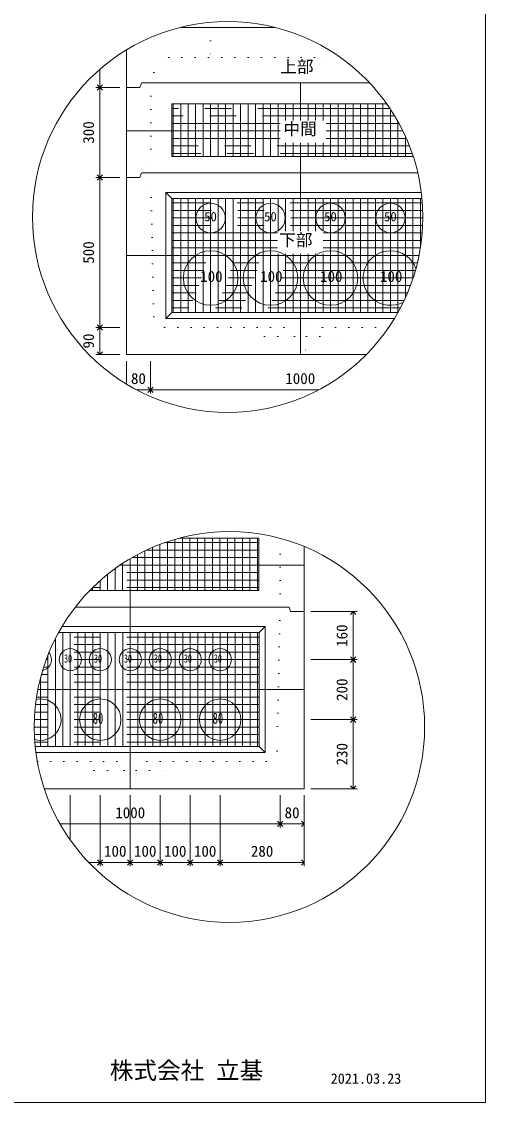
# Model space of a CAD drawing. Units: millimetres, scale not verified. Extents: x -4890 to 18490, y -2295 to 2295.
# Drawn here: x -2944 to -1830, y -1980 to 613 of the extents above; entities that cross this region are included whole.
import ezdxf
from ezdxf.enums import TextEntityAlignment as Align

# ---------------------------------------------------------------- set-up
doc = ezdxf.new("R2010")
doc.units = ezdxf.units.MM
doc.header["$LTSCALE"] = 10
for name, pattern in [('DASHED1', [1.8, 1.2, -0.6]), ('USER2', [50.8, 31.75, -6.35, 6.35, -6.35]), ('USER5', [3.185, 0.01, -3.175])]:
    doc.linetypes.add(name, pattern=pattern)
for name, color, linetype, lineweight in [('0-2_waku', 7, 'Continuous', 18), ('0-3_gaikei', 7, 'Continuous', 18), ('0-4_kakure', 7, 'DASHED1', 5), ('0-5_sunpou', 7, 'Continuous', 5), ('0-7_hole', 7, 'Continuous', 18), ('0-8_uchigawa', 6, 'Continuous', 18), ('0-D_文字１', 7, 'Continuous', 18), ('0-E_コア部分\u3000寸法補助線3', 150, 'USER2', 18), ('0-F_コア部分\u3000寸法補助線2', 150, 'USER2', 18), ('1-0_コア部分\u3000中心補助線', 1, 'Continuous', 18), ('1-1_コア部分\u3000寸法補助線', 7, 'USER2', 5), ('1-2_uchigawa2', 6, 'USER2', 18)]:
    doc.layers.add(name, color=color, linetype=linetype, lineweight=lineweight)
doc.styles.add('ＭＳ ゴシック', font='')
doc.styles.get('ＭＳ ゴシック').set_extended_font_data('MS Gothic')

# ---------------------------------------------------------------- blocks, each defined once
blk = doc.blocks.new('_Open90')
at = {"layer": '0-5_sunpou'}
blk.add_line((0, 0), (-1, 0), dxfattribs=at)
blk.add_lwpolyline([(-0.5, 0.5), (0, 0), (-0.5, -0.5)], dxfattribs=at)

msp = doc.modelspace()

# ---------------------------------------------------------------- linework, layer by layer
at = {"layer": '0-2_waku'}
for p in [(-1830, 2294.79), (-4890, -1980.21), (-4890, -1980.21), (-4890, -1980.21), (-4890, -1980.21)]:
    msp.add_line(p, (-1830, -1980.21), dxfattribs=at)
at = {"layer": '0-3_gaikei'}
for p, q in [((-2562.74, 599.15), (-2508.7, 599.15)), ((-2562.74, 599.15), (-2508.7, 599.15)), ((-2562.74, 599.15), (-2508.7, 599.15)), ((-2335.65, 599.15), (-2562.74, 599.15)), ((-2562.7, 599.15), (-2335.65, 599.15)), ((-2562.7, 599.15), (-2335.65, 599.15)), ((-2692.3, 455.15), (-2692.3, 545.16)), ((-2692.3, 455.15), (-2692.3, -185.65)), ((-2659.9, 455.15), (-2692.3, 455.15)), ((-2659.9, 455.15), (-2692.3, 455.15)), ((-2656.3, 465.95), (-2659.9, 455.15)), ((-2274.09, 465.95), (-2655.69, 465.95)), ((-2108.11, 465.95), (-2274.7, 465.95)), ((-2659.9, 239.15), (-2692.3, 239.15)), ((-2659.9, 239.15), (-2692.3, 239.15)), ((-2656.3, 249.95), (-2659.9, 239.15)), ((-2274.09, 249.95), (-2655.69, 249.95)), ((-1992.39, 249.95), (-2274.7, 249.95)), ((-2692.3, -185.65), (-2115.99, -185.65)), ((-2692.3, -185.65), (-2115.99, -185.65)), ((-2692.3, -185.65), (-2115.99, -185.65)), ((-2265.6, -1004.24), (-2265.6, -646.28)), ((-2301.6, -791.84), (-2298, -802.64)), ((-2265.6, -802.64), (-2298, -802.64))]:
    msp.add_line(p, q, dxfattribs=at)
for points in [[(-2889.91, -1227.44), (-2265.6, -1227.44), (-2265.6, -802.64)], [(-2880.76, -1227.44), (-2265.6, -1227.44), (-2265.6, -802.64)], [(-2301.6, -791.84), (-2683.2, -791.84), (-2815.26, -791.84)]]:
    msp.add_lwpolyline(points, dxfattribs=at)
at = {"layer": '0-4_kakure', "linetype": 'USER5', "lineweight": 18}
for p, q in [((-2490.7, 599.15), (-2490.7, 611.27)), ((-2490.7, 599.15), (-2490.7, 527.15)), ((-2626.89, 491.15), (-2590.89, 527.15)), ((-2590.89, 527.15), (-2178.61, 527.15)), ((-2626.89, 491.15), (-2634.09, 465.95)), ((-2634.09, 465.95), (-2634.09, 249.95)), ((-2626.65, -95.65), (-2634.09, 249.95)), ((-2626.65, -95.65), (-2600.91, -120.85)), ((-2600.91, -120.85), (-2274.09, -120.85)), ((-2360.49, -142.45), (-2382.09, -120.85)), ((-2062.44, -120.85), (-2274.09, -120.85)), ((-2187.69, -142.45), (-2166.09, -120.85)), ((-2360.49, -142.45), (-2288.49, -142.45)), ((-2288.49, -142.45), (-2285.61, -185.65)), ((-2259.69, -142.45), (-2262.57, -185.65)), ((-2259.69, -142.45), (-2187.69, -142.45)), ((-2323.2, -791.84), (-2323.2, -626.7)), ((-2323.2, -791.84), (-2330.63, -1137.44)), ((-2330.63, -1137.44), (-2356.38, -1162.64)), ((-2906.43, -1162.64), (-2683.2, -1162.64)), ((-2769.6, -1184.24), (-2791.2, -1162.64)), ((-2356.38, -1162.64), (-2683.2, -1162.64)), ((-2596.8, -1184.24), (-2575.2, -1162.64)), ((-2769.6, -1184.24), (-2697.6, -1184.24)), ((-2697.6, -1184.24), (-2694.72, -1227.44)), ((-2668.8, -1184.24), (-2671.68, -1227.44)), ((-2668.8, -1184.24), (-2596.8, -1184.24))]:
    msp.add_line(p, q, dxfattribs=at)
at = {"layer": '0-5_sunpou', "color": 150, "lineweight": 18}
for p, q in [((-2756.61, 498.27), (-2756.61, 468.11)), ((-2708.14, 455.15), (-2765.97, 455.15)), ((-2723.98, 455.15), (-2765.97, 455.15)), ((-2756.61, 442.19), (-2756.61, 252.11)), ((-2708.14, 239.15), (-2765.97, 239.15)), ((-2708.14, 239.15), (-2765.97, 239.15)), ((-2756.61, 226.19), (-2756.61, -107.89)), ((-2708.14, -120.85), (-2765.97, -120.85)), ((-2723.98, -120.85), (-2765.97, -120.85)), ((-2756.61, -133.81), (-2756.61, -172.69)), ((-2708.14, -185.65), (-2765.97, -185.65)), ((-2692.3, -201.49), (-2692.3, -256.7)), ((-2634.7, -201.49), (-2634.7, -279.55)), ((-2634.7, -201.49), (-2634.7, -279.55)), ((-2668.52, -270.19), (-2647.66, -270.19)), ((-2621.74, -270.19), (-2229.88, -270.19)), ((-2249.76, -802.64), (-2138.44, -802.64)), ((-2147.8, -815.6), (-2147.8, -904.88)), ((-2249.76, -917.84), (-2138.44, -917.84)), ((-2249.76, -917.84), (-2138.44, -917.84)), ((-2147.8, -930.8), (-2147.8, -1048.88)), ((-2249.76, -1061.84), (-2138.44, -1061.84)), ((-2249.76, -1061.84), (-2138.44, -1061.84)), ((-2147.8, -1074.8), (-2147.8, -1214.48)), ((-2827.2, -1243.28), (-2827.2, -1351.08)), ((-2755.2, -1243.28), (-2755.2, -1413.73)), ((-2755.2, -1243.28), (-2755.2, -1413.73)), ((-2683.2, -1243.28), (-2683.2, -1413.73)), ((-2683.2, -1243.28), (-2683.2, -1413.73)), ((-2611.2, -1243.28), (-2611.2, -1413.73)), ((-2611.2, -1243.28), (-2611.2, -1413.73)), ((-2539.2, -1243.28), (-2539.2, -1413.73)), ((-2539.2, -1243.28), (-2539.2, -1413.73)), ((-2467.2, -1243.28), (-2467.2, -1413.73)), ((-2467.2, -1243.28), (-2467.2, -1413.73)), ((-2323.2, -1243.28), (-2323.2, -1321.34)), ((-2323.2, -1243.28), (-2323.2, -1321.34)), ((-2265.6, -1243.28), (-2265.6, -1321.34)), ((-2265.6, -1243.28), (-2265.6, -1413.73)), ((-2249.76, -1227.44), (-2138.44, -1227.44)), ((-2852.16, -1311.98), (-2336.16, -1311.98)), ((-2310.24, -1311.98), (-2278.56, -1311.98)), ((-2783.06, -1404.37), (-2768.16, -1404.37)), ((-2742.24, -1404.37), (-2696.16, -1404.37)), ((-2670.24, -1404.37), (-2624.16, -1404.37)), ((-2598.24, -1404.37), (-2552.16, -1404.37)), ((-2526.24, -1404.37), (-2480.16, -1404.37)), ((-2454.24, -1404.37), (-2278.56, -1404.37))]:
    msp.add_line(p, q, dxfattribs=at)
for centre in [(-2449.2, 144.23), (-2444.99, -1079.48)]:
    msp.add_circle(centre, 468.88, dxfattribs=at)
at = {"layer": '0-7_hole'}
for centre, radius in [((-2490.09, 141.95), 35.28), ((-2346.09, 141.95), 35.28), ((-2202.09, 141.95), 35.28), ((-2058.09, 141.95), 35.28), ((-2490.09, -2.05), 65.52), ((-2346.09, -2.05), 65.52), ((-2202.09, -2.05), 65.52), ((-2827.2, -917.84), 26.64), ((-2755.2, -917.84), 26.64), ((-2683.2, -917.84), 26.64), ((-2611.2, -917.84), 26.64), ((-2539.2, -917.84), 26.64), ((-2467.2, -917.84), 26.64), ((-2755.2, -1061.84), 49.68), ((-2611.2, -1061.84), 49.68), ((-2467.2, -1061.84), 49.68)]:
    msp.add_circle(centre, radius, dxfattribs=at)
for centre, radius, start, end in [((-2058.09, -2.05), 65.52, 20.66629, 298.32089), ((-2899.2, -917.84), 26.64, 281.59033, 39.2294), ((-2899.2, -1061.84), 49.68, 253.99064, 101.55918)]:
    msp.add_arc(centre, radius, start, end, dxfattribs=at)
at = {"layer": '0-8_uchigawa'}
for p, q in [((-2598.09, 203.15), (-2583.69, 188.75)), ((-2598.09, -99.25), (-2598.09, 203.15)), ((-2583.69, 188.75), (-2274.09, 188.75)), ((-2583.69, -84.85), (-2583.69, 188.75)), ((-2274.09, 188.75), (-1982.44, 188.75)), ((-2598.09, -99.25), (-2583.69, -84.85)), ((-2598.09, -99.25), (-2048.49, -99.25)), ((-2583.69, -84.85), (-2040.09, -84.85)), ((-2373.6, -1126.64), (-2373.6, -853.04)), ((-2359.2, -1141.04), (-2359.2, -838.64)), ((-2911.49, -1126.64), (-2373.6, -1126.64)), ((-2909.81, -1141.04), (-2359.2, -1141.04)), ((-2359.2, -1141.04), (-2373.6, -1126.64))]:
    msp.add_line(p, q, dxfattribs=at)
for points in [[(-2598.09, 203.15), (-2274.09, 203.15), (-1984.04, 203.15)], [(-2855.56, -853.04), (-2683.2, -853.04), (-2373.6, -853.04), (-2359.2, -838.64)], [(-2847.28, -838.64), (-2683.2, -838.64), (-2359.2, -838.64)]]:
    msp.add_lwpolyline(points, dxfattribs=at)
at = {"layer": '0-E_コア部分\u3000寸法補助線3'}
for p, q in [((-2580.09, 289.55), (-2580.09, 415.55)), ((-2544.09, 289.55), (-2544.09, 415.55)), ((-2508.09, 289.55), (-2508.09, 415.55)), ((-2472.09, 289.55), (-2472.09, 415.55)), ((-2436.09, 289.55), (-2436.09, 415.55)), ((-2400.09, 289.55), (-2400.09, 415.55)), ((-2364.09, 289.55), (-2364.09, 415.55)), ((-2328.09, 289.55), (-2328.09, 415.55)), ((-2292.09, 375.78), (-2292.09, 415.55)), ((-2256.09, 375.78), (-2256.09, 415.55)), ((-2220.09, 375.78), (-2220.09, 415.55)), ((-2184.09, 289.55), (-2184.09, 415.55)), ((-2148.09, 289.55), (-2148.09, 415.55)), ((-2112.09, 289.55), (-2112.09, 415.55)), ((-2076.09, 289.55), (-2076.09, 415.55)), ((-2323.08, 368.75), (-2583.69, 368.75)), ((-2037.57, 368.75), (-2212.92, 368.75)), ((-2040.09, 289.55), (-2040.09, 373.31)), ((-2323.08, 332.75), (-2583.69, 332.75)), ((-2292.09, 289.55), (-2292.09, 321.88)), ((-2256.09, 289.55), (-2256.09, 321.88)), ((-2220.09, 289.55), (-2220.09, 321.88)), ((-2019.89, 332.75), (-2212.92, 332.75)), ((-2004.09, 289.55), (-2004.09, 291.62)), ((-2580.09, -84.85), (-2580.09, 188.75)), ((-2544.09, -84.85), (-2544.09, 188.75)), ((-2508.09, -84.85), (-2508.09, 188.75)), ((-2472.09, -84.85), (-2472.09, 188.75)), ((-2436.09, -84.85), (-2436.09, 188.75)), ((-2400.09, -84.85), (-2400.09, 188.75)), ((-2364.09, -84.85), (-2364.09, 188.75)), ((-2328.09, 109.98), (-2328.09, 188.75)), ((-2292.09, 109.98), (-2292.09, 188.75)), ((-2256.09, 109.98), (-2256.09, 188.75)), ((-2220.09, 109.98), (-2220.09, 188.75)), ((-2184.09, -84.85), (-2184.09, 188.75)), ((-2148.09, -84.85), (-2148.09, 188.75)), ((-2112.09, -84.85), (-2112.09, 188.75)), ((-2076.09, -84.85), (-2076.09, 188.75)), ((-2040.09, -84.85), (-2040.09, 188.75)), ((-2004.09, -3.15), (-2004.09, 188.75)), ((-1981.53, 177.95), (-2583.69, 177.95)), ((-1980.32, 141.95), (-2583.69, 141.95)), ((-2329.71, 105.95), (-2583.69, 105.95)), ((-1981.88, 105.95), (-2219.55, 105.95)), ((-2329.71, 69.95), (-2583.69, 69.95)), ((-2328.09, -84.85), (-2328.09, 56.08)), ((-2292.09, -84.85), (-2292.09, 56.08)), ((-2256.09, -84.85), (-2256.09, 56.08)), ((-2220.09, -84.85), (-2220.09, 56.08)), ((-1986.24, 69.95), (-2219.55, 69.95)), ((-1993.47, 33.95), (-2583.69, 33.95)), ((-2003.72, -2.05), (-2583.69, -2.05)), ((-2017.2, -38.05), (-2583.69, -38.05)), ((-2034.23, -74.05), (-2583.69, -74.05)), ((-2593.81, -752.24), (-2593.81, -634.85)), ((-2557.81, -752.24), (-2557.81, -626.24)), ((-2521.81, -752.24), (-2521.81, -626.24)), ((-2485.81, -752.24), (-2485.81, -626.24)), ((-2449.81, -752.24), (-2449.81, -626.24)), ((-2413.81, -752.24), (-2413.81, -626.24)), ((-2377.81, -752.24), (-2377.81, -626.24)), ((-2374.21, -673.04), (-2678.75, -673.04)), ((-2665.81, -752.24), (-2665.81, -665.86)), ((-2629.81, -752.24), (-2629.81, -648.57)), ((-2701.81, -752.24), (-2701.81, -687.2)), ((-2737.81, -752.24), (-2737.81, -713.29)), ((-2374.21, -709.04), (-2732.41, -709.04)), ((-2773.81, -752.24), (-2773.81, -745.24)), ((-2845.2, -1126.64), (-2845.2, -853.04)), ((-2809.2, -1126.64), (-2809.2, -853.04)), ((-2773.2, -1126.64), (-2773.2, -853.04)), ((-2737.2, -1126.64), (-2737.2, -853.04)), ((-2701.2, -1126.64), (-2701.2, -853.04)), ((-2665.2, -1126.64), (-2665.2, -853.04)), ((-2629.2, -1126.64), (-2629.2, -853.04)), ((-2593.2, -1126.64), (-2593.2, -853.04)), ((-2557.2, -1126.64), (-2557.2, -853.04)), ((-2521.2, -1126.64), (-2521.2, -853.04)), ((-2485.2, -1126.64), (-2485.2, -853.04)), ((-2449.2, -1126.64), (-2449.2, -853.04)), ((-2413.2, -1126.64), (-2413.2, -853.04)), ((-2377.2, -1126.64), (-2377.2, -853.04)), ((-2373.6, -863.84), (-2861.33, -863.84)), ((-2881.2, -1126.64), (-2881.2, -907.53)), ((-2373.6, -899.84), (-2878.08, -899.84)), ((-2373.6, -935.84), (-2891.32, -935.84)), ((-2373.6, -971.84), (-2901.34, -971.84)), ((-2373.6, -1007.84), (-2908.36, -1007.84)), ((-2373.6, -1043.84), (-2912.51, -1043.84)), ((-2373.6, -1079.84), (-2913.86, -1079.84)), ((-2373.6, -1115.84), (-2912.45, -1115.84))]:
    msp.add_line(p, q, dxfattribs=at)
at = {"layer": '0-F_コア部分\u3000寸法補助線2'}
for p, q in [((-2562.09, 289.55), (-2562.09, 415.55)), ((-2526.09, 289.55), (-2526.09, 415.55)), ((-2490.09, 289.55), (-2490.09, 415.55)), ((-2454.09, 289.55), (-2454.09, 415.55)), ((-2382.09, 289.55), (-2382.09, 415.55)), ((-2310.09, 375.78), (-2310.09, 415.55)), ((-2238.09, 375.78), (-2238.09, 415.55)), ((-2166.09, 289.55), (-2166.09, 415.55)), ((-2094.09, 289.55), (-2094.09, 415.55)), ((-2047.91, 386.75), (-2583.69, 386.75)), ((-2022.09, 289.55), (-2022.09, 337.68)), ((-2012.43, 314.75), (-2583.69, 314.75)), ((-2310.09, 289.55), (-2310.09, 321.88)), ((-2238.09, 289.55), (-2238.09, 321.88)), ((-2526.09, -84.85), (-2526.09, 188.75)), ((-2490.09, -84.85), (-2490.09, 188.75)), ((-2454.09, -84.85), (-2454.09, 188.75)), ((-2382.09, -84.85), (-2382.09, 188.75)), ((-2310.09, 109.98), (-2310.09, 188.75)), ((-2238.09, 109.98), (-2238.09, 188.75)), ((-2166.09, -84.85), (-2166.09, 188.75)), ((-2094.09, -84.85), (-2094.09, 188.75)), ((-2022.09, -49.22), (-2022.09, 188.75)), ((-1980.58, 159.95), (-2583.69, 159.95)), ((-2329.71, 87.95), (-2583.69, 87.95)), ((-1983.71, 87.95), (-2219.55, 87.95)), ((-2310.09, -84.85), (-2310.09, 56.08)), ((-2238.09, -84.85), (-2238.09, 56.08)), ((-1998.21, 15.95), (-2583.69, 15.95)), ((-2025.25, -56.05), (-2583.69, -56.05)), ((-2575.81, -752.24), (-2575.81, -629.23)), ((-2503.81, -752.24), (-2503.81, -626.24)), ((-2431.81, -752.24), (-2431.81, -626.24)), ((-2647.81, -752.24), (-2647.81, -656.74)), ((-2374.21, -655.04), (-2644.21, -655.04)), ((-2719.81, -752.24), (-2719.81, -699.59)), ((-2374.21, -727.04), (-2754.22, -727.04)), ((-2791.2, -1126.64), (-2791.2, -853.04)), ((-2719.2, -1126.64), (-2719.2, -853.04)), ((-2647.2, -1126.64), (-2647.2, -853.04)), ((-2575.2, -1126.64), (-2575.2, -853.04)), ((-2503.2, -1126.64), (-2503.2, -853.04)), ((-2431.2, -1126.64), (-2431.2, -853.04)), ((-2863.2, -1126.64), (-2863.2, -867.48)), ((-2373.6, -881.84), (-2870.17, -881.84)), ((-2373.6, -953.84), (-2896.72, -953.84)), ((-2899.2, -1126.64), (-2899.2, -963.12)), ((-2373.6, -1025.84), (-2910.79, -1025.84)), ((-2373.6, -1097.84), (-2913.51, -1097.84))]:
    msp.add_line(p, q, dxfattribs=at)
at = {"layer": '1-0_コア部分\u3000中心補助線'}
for p, q in [((-2274.09, 375.78), (-2274.09, 465.95)), ((-2323.08, 350.75), (-2692.3, 350.75)), ((-2028.25, 350.75), (-2212.92, 350.75)), ((-2274.09, 249.95), (-2274.09, 321.88)), ((-2274.09, 109.98), (-2274.09, 249.95)), ((-2691.69, 51.95), (-1989.49, 51.95)), ((-2274.09, -185.65), (-2274.09, 56.08)), ((-2266.82, -691.04), (-2707.58, -691.04)), ((-2683.81, -791.84), (-2683.81, -675.99)), ((-2683.2, -1227.44), (-2683.2, -791.84)), ((-2905.21, -989.84), (-2265.6, -989.84))]:
    msp.add_line(p, q, dxfattribs=at)
at = {"layer": '1-1_コア部分\u3000寸法補助線'}
for p, q in [((-2562.09, 289.55), (-2562.09, 415.55)), ((-2490.09, 289.55), (-2490.09, 415.55)), ((-2418.09, 289.55), (-2418.09, 415.55)), ((-2346.09, 289.55), (-2346.09, 415.55)), ((-2202.09, 289.55), (-2202.09, 415.55)), ((-2130.09, 289.55), (-2130.09, 415.55)), ((-2059.36, 404.75), (-2583.69, 404.75)), ((-2058.09, 289.55), (-2058.09, 402.84)), ((-2005.82, 296.75), (-2583.69, 296.75)), ((-2562.09, -84.85), (-2562.09, 188.75)), ((-2490.09, -84.85), (-2490.09, 188.75)), ((-2418.09, -84.85), (-2418.09, 188.75)), ((-2346.09, -84.85), (-2346.09, 188.75)), ((-2202.09, -84.85), (-2202.09, 188.75)), ((-2130.09, -84.85), (-2130.09, 188.75)), ((-2058.09, -84.85), (-2058.09, 188.75)), ((-1986.09, 70.92), (-1986.09, 188.75)), ((-1980.76, 123.95), (-2583.69, 123.95)), ((-2010.04, -20.05), (-2583.69, -20.05)), ((-2611.81, -752.24), (-2611.81, -641.29)), ((-2374.21, -637.04), (-2600.18, -637.04)), ((-2539.81, -752.24), (-2539.81, -626.24)), ((-2467.81, -752.24), (-2467.81, -626.24)), ((-2395.81, -752.24), (-2395.81, -626.24)), ((-2374.21, -745.04), (-2773.61, -745.04)), ((-2755.81, -752.24), (-2755.81, -728.44)), ((-2827.2, -1126.64), (-2827.2, -853.04)), ((-2755.2, -1126.64), (-2755.2, -853.04)), ((-2611.2, -1126.64), (-2611.2, -853.04)), ((-2539.2, -1126.64), (-2539.2, -853.04)), ((-2467.2, -1126.64), (-2467.2, -853.04)), ((-2395.2, -1126.64), (-2395.2, -853.04)), ((-2373.6, -917.84), (-2885.12, -917.84)), ((-2899.2, -1126.64), (-2899.2, -963.12)), ((-2373.6, -1061.84), (-2913.53, -1061.84))]:
    msp.add_line(p, q, dxfattribs=at)
at = {"layer": '1-2_uchigawa2'}
for p, q in [((-2583.69, 415.55), (-2274.09, 415.55)), ((-2583.69, 415.55), (-2583.69, 289.55)), ((-2066.79, 415.55), (-2274.09, 415.55)), ((-2583.69, 289.55), (-2274.09, 289.55)), ((-2003.41, 289.55), (-2274.09, 289.55)), ((-2374.21, -626.24), (-2565.04, -626.24)), ((-2374.21, -626.24), (-2374.21, -752.24)), ((-2780.78, -752.24), (-2683.81, -752.24)), ((-2374.21, -752.24), (-2683.81, -752.24))]:
    msp.add_line(p, q, dxfattribs=at)

# ---------------------------------------------------------------- block references
at = {"layer": '0-5_sunpou', "xscale": 12.96, "yscale": 12.96}
for p, rotation in [((-2756.61, 455.15), 270), ((-2756.61, 455.15), 90), ((-2756.61, 239.15), 270), ((-2756.61, 239.15), 90), ((-2756.61, -120.85), 270), ((-2756.61, -120.85), 90), ((-2756.61, -185.65), 270), ((-2634.7, -270.19), 180), ((-2147.8, -802.64), 90), ((-2147.8, -917.84), 270), ((-2147.8, -917.84), 90), ((-2147.8, -1061.84), 270), ((-2147.8, -1061.84), 90), ((-2147.8, -1227.44), 270), ((-2323.2, -1311.98), 180), ((-2755.2, -1404.37), 180), ((-2683.2, -1404.37), 180), ((-2611.2, -1404.37), 180), ((-2539.2, -1404.37), 180), ((-2467.2, -1404.37), 180)]:
    msp.add_blockref('_Open90', p, dxfattribs=dict(at, rotation=rotation))
for p in [(-2634.7, -270.19), (-2323.2, -1311.98), (-2265.6, -1311.98), (-2755.2, -1404.37), (-2683.2, -1404.37), (-2611.2, -1404.37), (-2539.2, -1404.37), (-2467.2, -1404.37), (-2265.6, -1404.37)]:
    msp.add_blockref('_Open90', p, dxfattribs=at)

# ---------------------------------------------------------------- texts
at = {"layer": '0-5_sunpou', "style": 'ＭＳ ゴシック'}
for s, p in [('300', (-2762.37, 320.15)), ('500', (-2762.37, 32.15)), ('90', (-2762.37, -171.25)), ('160', (-2153.56, -887.24)), ('200', (-2153.56, -1016.84)), ('230', (-2153.56, -1171.64))]:
    msp.add_text(s, height=26.39, rotation=90, dxfattribs=at).set_placement(p, align=Align.BOTTOM_LEFT)
for s, p in [('80', (-2681.5, -264.43)), ('1000', (-2310.7, -264.43)), ('1000', (-2719.2, -1306.22)), ('80', (-2312.4, -1306.22)), ('100', (-2746.2, -1398.61)), ('100', (-2674.2, -1398.61)), ('100', (-2602.2, -1398.61)), ('100', (-2530.2, -1398.61)), ('280', (-2393.4, -1398.61))]:
    msp.add_text(s, height=26.39, dxfattribs=at).set_placement(p, align=Align.BOTTOM_LEFT)
at = {"layer": '0-D_文字１', "style": 'ＭＳ ゴシック'}
for s, height, p in [('上部', 29.33, (-2322.89, 481.52)), ('中間', 29.33, (-2315.17, 332.05)), ('50', 22.43, (-2505.63, 127.31)), ('50', 22.43, (-2361.63, 127.31)), ('50', 22.43, (-2217.63, 127.31)), ('50', 22.43, (-2073.63, 127.31)), ('下部', 29.33, (-2325.4, 65.8)), ('100', 26.39, (-2515.25, -19.46)), ('100', 26.39, (-2371.25, -19.46)), ('100', 26.39, (-2227.25, -19.46)), ('100', 26.39, (-2083.25, -19.46)), ('株式会社 立基', 41.57, (-2732.23, -1936.72)), ('2021.03.23', 24.94, (-2201.71, -1942.94))]:
    msp.add_text(s, height=height, dxfattribs=at).set_placement(p, align=Align.BOTTOM_LEFT)
at = {"layer": '0-D_文字１', "style": 'ＭＳ ゴシック', "width": 0.7}
for s, height, p in [('30', 20.19, (-2842.32, -931.18)), ('30', 20.19, (-2770.32, -931.18)), ('30', 20.19, (-2698.32, -931.18)), ('30', 20.19, (-2626.32, -931.18)), ('30', 20.19, (-2554.32, -931.18)), ('30', 20.19, (-2482.32, -931.18)), ('80', 26.39, (-2773.25, -1079.61)), ('80', 26.39, (-2629.25, -1079.61)), ('80', 26.39, (-2485.25, -1079.61))]:
    msp.add_text(s, height=height, dxfattribs=at).set_placement(p, align=Align.BOTTOM_LEFT)

doc.saveas('drawing.dxf')
